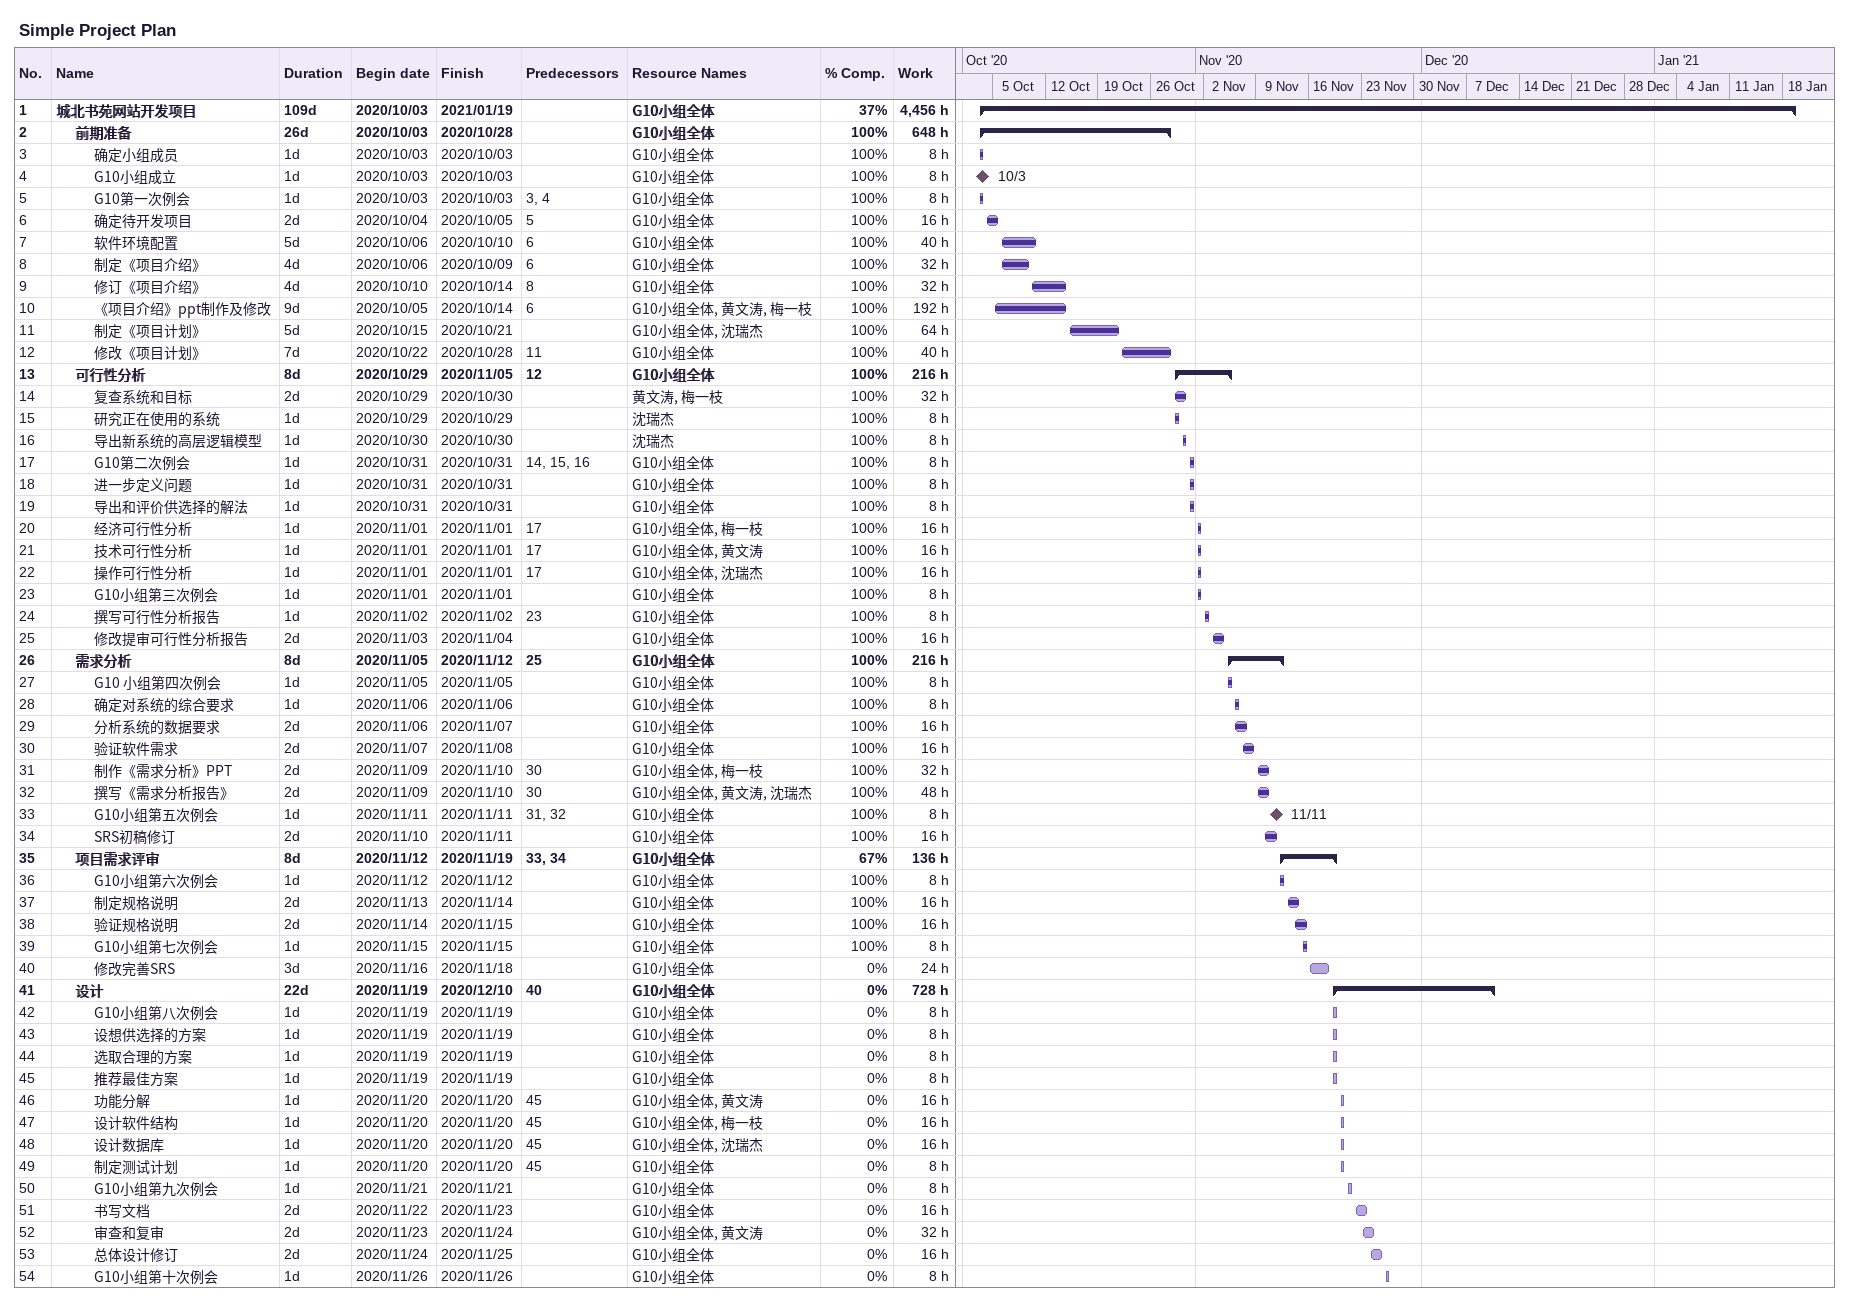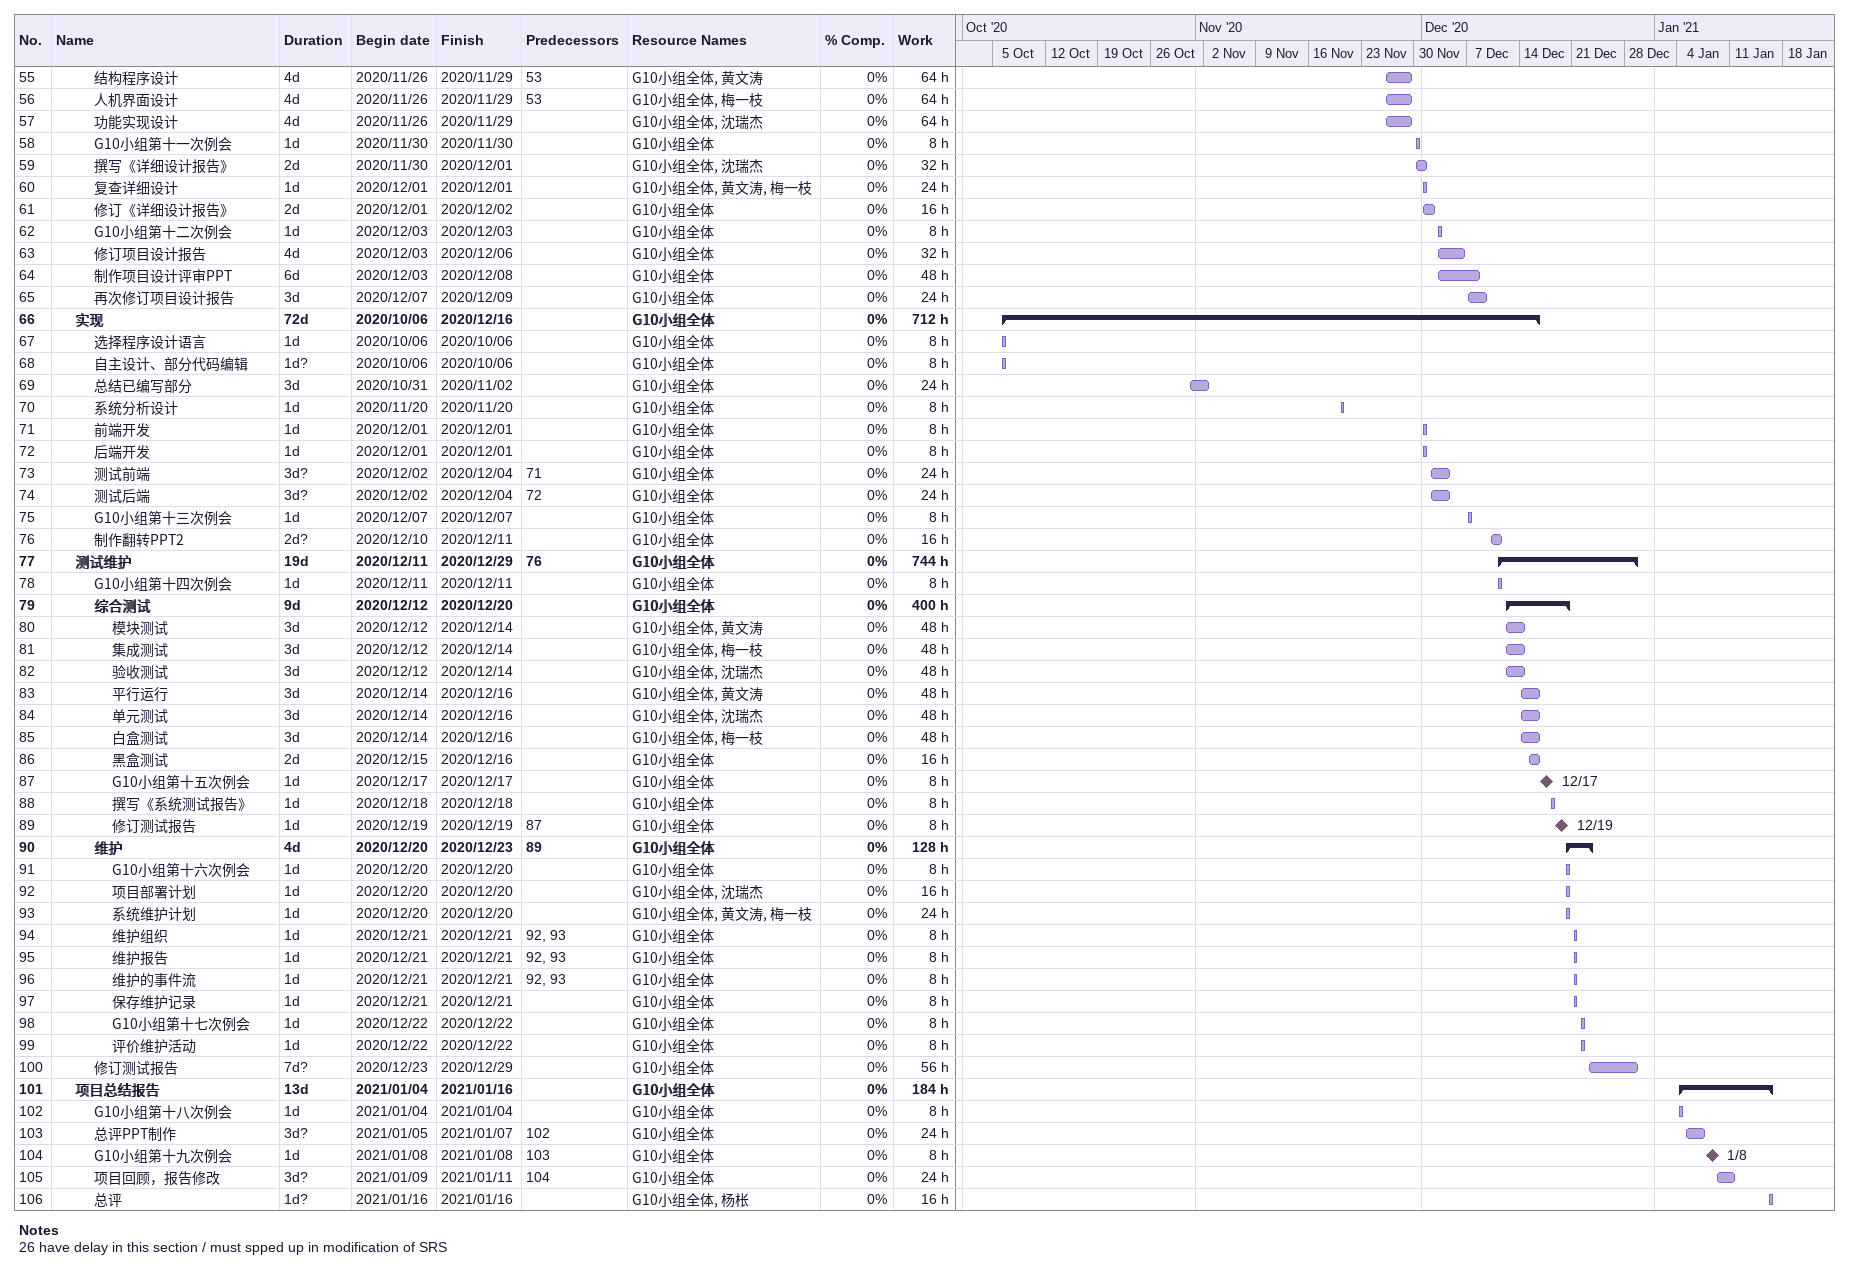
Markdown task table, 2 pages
Simple Project Plan

| ID | Level | Task | Duration | Start | Finish | Predecessors | Resources | % complete | Work (h) |
|---|---|---|---|---|---|---|---|---|---|
| 1 | 1 | **城北书苑网站开发项目** | 109d | 2020-10-03 | 2021-01-19 |  | G10小组全体 | 37 | 4456 |
| 2 | 2 | **前期准备** | 26d | 2020-10-03 | 2020-10-28 |  | G10小组全体 | 100 | 648 |
| 3 | 3 | 确定小组成员 | 1d | 2020-10-03 | 2020-10-03 |  | G10小组全体 | 100 | 8 |
| 4 | 3 | G10小组成立 | 1d | 2020-10-03 | 2020-10-03 |  | G10小组全体 | 100 | 8 |
| 5 | 3 | G10第一次例会 | 1d | 2020-10-03 | 2020-10-03 | 3, 4 | G10小组全体 | 100 | 8 |
| 6 | 3 | 确定待开发项目 | 2d | 2020-10-04 | 2020-10-05 | 5 | G10小组全体 | 100 | 16 |
| 7 | 3 | 软件环境配置 | 5d | 2020-10-06 | 2020-10-10 | 6 | G10小组全体 | 100 | 40 |
| 8 | 3 | 制定《项目介绍》 | 4d | 2020-10-06 | 2020-10-09 | 6 | G10小组全体 | 100 | 32 |
| 9 | 3 | 修订《项目介绍》 | 4d | 2020-10-10 | 2020-10-14 | 8 | G10小组全体 | 100 | 32 |
| 10 | 3 | 《项目介绍》ppt制作及修改 | 9d | 2020-10-05 | 2020-10-14 | 6 | G10小组全体, 黄文涛, 梅一枝 | 100 | 192 |
| 11 | 3 | 制定《项目计划》 | 5d | 2020-10-15 | 2020-10-21 |  | G10小组全体, 沈瑞杰 | 100 | 64 |
| 12 | 3 | 修改《项目计划》 | 7d | 2020-10-22 | 2020-10-28 | 11 | G10小组全体 | 100 | 40 |
| 13 | 2 | **可行性分析** | 8d | 2020-10-29 | 2020-11-05 | 12 | G10小组全体 | 100 | 216 |
| 14 | 3 | 复查系统和目标 | 2d | 2020-10-29 | 2020-10-30 |  | 黄文涛, 梅一枝 | 100 | 32 |
| 15 | 3 | 研究正在使用的系统 | 1d | 2020-10-29 | 2020-10-29 |  | 沈瑞杰 | 100 | 8 |
| 16 | 3 | 导出新系统的高层逻辑模型 | 1d | 2020-10-30 | 2020-10-30 |  | 沈瑞杰 | 100 | 8 |
| 17 | 3 | G10第二次例会 | 1d | 2020-10-31 | 2020-10-31 | 14, 15, 16 | G10小组全体 | 100 | 8 |
| 18 | 3 | 进一步定义问题 | 1d | 2020-10-31 | 2020-10-31 |  | G10小组全体 | 100 | 8 |
| 19 | 3 | 导出和评价供选择的解法 | 1d | 2020-10-31 | 2020-10-31 |  | G10小组全体 | 100 | 8 |
| 20 | 3 | 经济可行性分析 | 1d | 2020-11-01 | 2020-11-01 | 17 | G10小组全体, 梅一枝 | 100 | 16 |
| 21 | 3 | 技术可行性分析 | 1d | 2020-11-01 | 2020-11-01 | 17 | G10小组全体, 黄文涛 | 100 | 16 |
| 22 | 3 | 操作可行性分析 | 1d | 2020-11-01 | 2020-11-01 | 17 | G10小组全体, 沈瑞杰 | 100 | 16 |
| 23 | 3 | G10小组第三次例会 | 1d | 2020-11-01 | 2020-11-01 |  | G10小组全体 | 100 | 8 |
| 24 | 3 | 撰写可行性分析报告 | 1d | 2020-11-02 | 2020-11-02 | 23 | G10小组全体 | 100 | 8 |
| 25 | 3 | 修改提审可行性分析报告 | 2d | 2020-11-03 | 2020-11-04 |  | G10小组全体 | 100 | 16 |
| 26 | 2 | **需求分析** | 8d | 2020-11-05 | 2020-11-12 | 25 | G10小组全体 | 100 | 216 |
| 27 | 3 | G10 小组第四次例会 | 1d | 2020-11-05 | 2020-11-05 |  | G10小组全体 | 100 | 8 |
| 28 | 3 | 确定对系统的综合要求 | 1d | 2020-11-06 | 2020-11-06 |  | G10小组全体 | 100 | 8 |
| 29 | 3 | 分析系统的数据要求 | 2d | 2020-11-06 | 2020-11-07 |  | G10小组全体 | 100 | 16 |
| 30 | 3 | 验证软件需求 | 2d | 2020-11-07 | 2020-11-08 |  | G10小组全体 | 100 | 16 |
| 31 | 3 | 制作《需求分析》PPT | 2d | 2020-11-09 | 2020-11-10 | 30 | G10小组全体, 梅一枝 | 100 | 32 |
| 32 | 3 | 撰写《需求分析报告》 | 2d | 2020-11-09 | 2020-11-10 | 30 | G10小组全体, 黄文涛, 沈瑞杰 | 100 | 48 |
| 33 | 3 | G10小组第五次例会 | 1d | 2020-11-11 | 2020-11-11 | 31, 32 | G10小组全体 | 100 | 8 |
| 34 | 3 | SRS初稿修订 | 2d | 2020-11-10 | 2020-11-11 |  | G10小组全体 | 100 | 16 |
| 35 | 2 | **项目需求评审** | 8d | 2020-11-12 | 2020-11-19 | 33, 34 | G10小组全体 | 67 | 136 |
| 36 | 3 | G10小组第六次例会 | 1d | 2020-11-12 | 2020-11-12 |  | G10小组全体 | 100 | 8 |
| 37 | 3 | 制定规格说明 | 2d | 2020-11-13 | 2020-11-14 |  | G10小组全体 | 100 | 16 |
| 38 | 3 | 验证规格说明 | 2d | 2020-11-14 | 2020-11-15 |  | G10小组全体 | 100 | 16 |
| 39 | 3 | G10小组第七次例会 | 1d | 2020-11-15 | 2020-11-15 |  | G10小组全体 | 100 | 8 |
| 40 | 3 | 修改完善SRS | 3d | 2020-11-16 | 2020-11-18 |  | G10小组全体 | 0 | 24 |
| 41 | 2 | **设计** | 22d | 2020-11-19 | 2020-12-10 | 40 | G10小组全体 | 0 | 728 |
| 42 | 3 | G10小组第八次例会 | 1d | 2020-11-19 | 2020-11-19 |  | G10小组全体 | 0 | 8 |
| 43 | 3 | 设想供选择的方案 | 1d | 2020-11-19 | 2020-11-19 |  | G10小组全体 | 0 | 8 |
| 44 | 3 | 选取合理的方案 | 1d | 2020-11-19 | 2020-11-19 |  | G10小组全体 | 0 | 8 |
| 45 | 3 | 推荐最佳方案 | 1d | 2020-11-19 | 2020-11-19 |  | G10小组全体 | 0 | 8 |
| 46 | 3 | 功能分解 | 1d | 2020-11-20 | 2020-11-20 | 45 | G10小组全体, 黄文涛 | 0 | 16 |
| 47 | 3 | 设计软件结构 | 1d | 2020-11-20 | 2020-11-20 | 45 | G10小组全体, 梅一枝 | 0 | 16 |
| 48 | 3 | 设计数据库 | 1d | 2020-11-20 | 2020-11-20 | 45 | G10小组全体, 沈瑞杰 | 0 | 16 |
| 49 | 3 | 制定测试计划 | 1d | 2020-11-20 | 2020-11-20 | 45 | G10小组全体 | 0 | 8 |
| 50 | 3 | G10小组第九次例会 | 1d | 2020-11-21 | 2020-11-21 |  | G10小组全体 | 0 | 8 |
| 51 | 3 | 书写文档 | 2d | 2020-11-22 | 2020-11-23 |  | G10小组全体 | 0 | 16 |
| 52 | 3 | 审查和复审 | 2d | 2020-11-23 | 2020-11-24 |  | G10小组全体, 黄文涛 | 0 | 32 |
| 53 | 3 | 总体设计修订 | 2d | 2020-11-24 | 2020-11-25 |  | G10小组全体 | 0 | 16 |
| 54 | 3 | G10小组第十次例会 | 1d | 2020-11-26 | 2020-11-26 |  | G10小组全体 | 0 | 8 |
| 55 | 3 | 结构程序设计 | 4d | 2020-11-26 | 2020-11-29 | 53 | G10小组全体, 黄文涛 | 0 | 64 |
| 56 | 3 | 人机界面设计 | 4d | 2020-11-26 | 2020-11-29 | 53 | G10小组全体, 梅一枝 | 0 | 64 |
| 57 | 3 | 功能实现设计 | 4d | 2020-11-26 | 2020-11-29 |  | G10小组全体, 沈瑞杰 | 0 | 64 |
| 58 | 3 | G10小组第十一次例会 | 1d | 2020-11-30 | 2020-11-30 |  | G10小组全体 | 0 | 8 |
| 59 | 3 | 撰写《详细设计报告》 | 2d | 2020-11-30 | 2020-12-01 |  | G10小组全体, 沈瑞杰 | 0 | 32 |
| 60 | 3 | 复查详细设计 | 1d | 2020-12-01 | 2020-12-01 |  | G10小组全体, 黄文涛, 梅一枝 | 0 | 24 |
| 61 | 3 | 修订《详细设计报告》 | 2d | 2020-12-01 | 2020-12-02 |  | G10小组全体 | 0 | 16 |
| 62 | 3 | G10小组第十二次例会 | 1d | 2020-12-03 | 2020-12-03 |  | G10小组全体 | 0 | 8 |
| 63 | 3 | 修订项目设计报告 | 4d | 2020-12-03 | 2020-12-06 |  | G10小组全体 | 0 | 32 |
| 64 | 3 | 制作项目设计评审PPT | 6d | 2020-12-03 | 2020-12-08 |  | G10小组全体 | 0 | 48 |
| 65 | 3 | 再次修订项目设计报告 | 3d | 2020-12-07 | 2020-12-09 |  | G10小组全体 | 0 | 24 |
| 66 | 2 | **实现** | 72d | 2020-10-06 | 2020-12-16 |  | G10小组全体 | 0 | 712 |
| 67 | 3 | 选择程序设计语言 | 1d | 2020-10-06 | 2020-10-06 |  | G10小组全体 | 0 | 8 |
| 68 | 3 | 自主设计、部分代码编辑 | 1d? | 2020-10-06 | 2020-10-06 |  | G10小组全体 | 0 | 8 |
| 69 | 3 | 总结已编写部分 | 3d | 2020-10-31 | 2020-11-02 |  | G10小组全体 | 0 | 24 |
| 70 | 3 | 系统分析设计 | 1d | 2020-11-20 | 2020-11-20 |  | G10小组全体 | 0 | 8 |
| 71 | 3 | 前端开发 | 1d | 2020-12-01 | 2020-12-01 |  | G10小组全体 | 0 | 8 |
| 72 | 3 | 后端开发 | 1d | 2020-12-01 | 2020-12-01 |  | G10小组全体 | 0 | 8 |
| 73 | 3 | 测试前端 | 3d? | 2020-12-02 | 2020-12-04 | 71 | G10小组全体 | 0 | 24 |
| 74 | 3 | 测试后端 | 3d? | 2020-12-02 | 2020-12-04 | 72 | G10小组全体 | 0 | 24 |
| 75 | 3 | G10小组第十三次例会 | 1d | 2020-12-07 | 2020-12-07 |  | G10小组全体 | 0 | 8 |
| 76 | 3 | 制作翻转PPT2 | 2d? | 2020-12-10 | 2020-12-11 |  | G10小组全体 | 0 | 16 |
| 77 | 2 | **测试维护** | 19d | 2020-12-11 | 2020-12-29 | 76 | G10小组全体 | 0 | 744 |
| 78 | 3 | G10小组第十四次例会 | 1d | 2020-12-11 | 2020-12-11 |  | G10小组全体 | 0 | 8 |
| 79 | 3 | **综合测试** | 9d | 2020-12-12 | 2020-12-20 |  | G10小组全体 | 0 | 400 |
| 80 | 4 | 模块测试 | 3d | 2020-12-12 | 2020-12-14 |  | G10小组全体, 黄文涛 | 0 | 48 |
| 81 | 4 | 集成测试 | 3d | 2020-12-12 | 2020-12-14 |  | G10小组全体, 梅一枝 | 0 | 48 |
| 82 | 4 | 验收测试 | 3d | 2020-12-12 | 2020-12-14 |  | G10小组全体, 沈瑞杰 | 0 | 48 |
| 83 | 4 | 平行运行 | 3d | 2020-12-14 | 2020-12-16 |  | G10小组全体, 黄文涛 | 0 | 48 |
| 84 | 4 | 单元测试 | 3d | 2020-12-14 | 2020-12-16 |  | G10小组全体, 沈瑞杰 | 0 | 48 |
| 85 | 4 | 白盒测试 | 3d | 2020-12-14 | 2020-12-16 |  | G10小组全体, 梅一枝 | 0 | 48 |
| 86 | 4 | 黑盒测试 | 2d | 2020-12-15 | 2020-12-16 |  | G10小组全体 | 0 | 16 |
| 87 | 4 | G10小组第十五次例会 | 1d | 2020-12-17 | 2020-12-17 |  | G10小组全体 | 0 | 8 |
| 88 | 4 | 撰写《系统测试报告》 | 1d | 2020-12-18 | 2020-12-18 |  | G10小组全体 | 0 | 8 |
| 89 | 4 | 修订测试报告 | 1d | 2020-12-19 | 2020-12-19 | 87 | G10小组全体 | 0 | 8 |
| 90 | 3 | **维护** | 4d | 2020-12-20 | 2020-12-23 | 89 | G10小组全体 | 0 | 128 |
| 91 | 4 | G10小组第十六次例会 | 1d | 2020-12-20 | 2020-12-20 |  | G10小组全体 | 0 | 8 |
| 92 | 4 | 项目部署计划 | 1d | 2020-12-20 | 2020-12-20 |  | G10小组全体, 沈瑞杰 | 0 | 16 |
| 93 | 4 | 系统维护计划 | 1d | 2020-12-20 | 2020-12-20 |  | G10小组全体, 黄文涛, 梅一枝 | 0 | 24 |
| 94 | 4 | 维护组织 | 1d | 2020-12-21 | 2020-12-21 | 92, 93 | G10小组全体 | 0 | 8 |
| 95 | 4 | 维护报告 | 1d | 2020-12-21 | 2020-12-21 | 92, 93 | G10小组全体 | 0 | 8 |
| 96 | 4 | 维护的事件流 | 1d | 2020-12-21 | 2020-12-21 | 92, 93 | G10小组全体 | 0 | 8 |
| 97 | 4 | 保存维护记录 | 1d | 2020-12-21 | 2020-12-21 |  | G10小组全体 | 0 | 8 |
| 98 | 4 | G10小组第十七次例会 | 1d | 2020-12-22 | 2020-12-22 |  | G10小组全体 | 0 | 8 |
| 99 | 4 | 评价维护活动 | 1d | 2020-12-22 | 2020-12-22 |  | G10小组全体 | 0 | 8 |
| 100 | 3 | 修订测试报告 | 7d? | 2020-12-23 | 2020-12-29 |  | G10小组全体 | 0 | 56 |
| 101 | 2 | **项目总结报告** | 13d | 2021-01-04 | 2021-01-16 |  | G10小组全体 | 0 | 184 |
| 102 | 3 | G10小组第十八次例会 | 1d | 2021-01-04 | 2021-01-04 |  | G10小组全体 | 0 | 8 |
| 103 | 3 | 总评PPT制作 | 3d? | 2021-01-05 | 2021-01-07 | 102 | G10小组全体 | 0 | 24 |
| 104 | 3 | G10小组第十九次例会 | 1d | 2021-01-08 | 2021-01-08 | 103 | G10小组全体 | 0 | 8 |
| 105 | 3 | 项目回顾，报告修改 | 3d? | 2021-01-09 | 2021-01-11 | 104 | G10小组全体 | 0 | 24 |
| 106 | 3 | 总评 | 1d? | 2021-01-16 | 2021-01-16 |  | G10小组全体, 杨枨 | 0 | 16 |

Notes
- 26: have delay in this section / must spped up in modification of SRS
